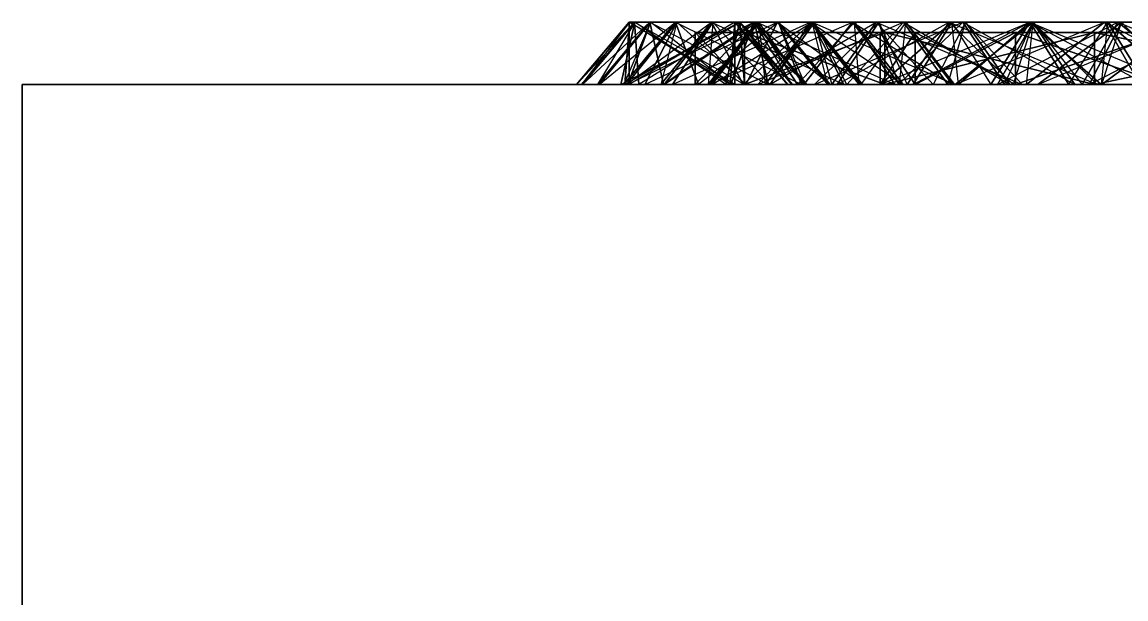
# Model space of a CAD drawing. Extents: x -14.5 to 19.3, y -2 to 15.6.
# Drawn here: x -14.478 to -13.416, y 0.005 to 0.56 of the extents above; entities that cross this region are included whole.
import ezdxf

# ---------------------------------------------------------------- set-up
doc = ezdxf.new("R2010")
doc.units = 0
doc.layers.add('UB3D', color=1, linetype='CONTINUOUS')

msp = doc.modelspace()

# ---------------------------------------------------------------- linework, layer by layer
at = {"layer": 'UB3D', "color": 2}
for points in [[(-13.893802, 0.5, 0.3556), (-13.893802, 0.56, 0.254), (-13.944602, 0.5, 0.254)], [(-13.893802, 0.56, 0.254), (-13.944602, 0.5, 0.254), (-13.893802, 0.56, -12.446)], [(-13.944602, 0.5, 0.254), (-13.893802, 0.56, -12.446), (-13.944602, 0.5, -12.446)], [(-13.893802, 0.56, -12.446), (-13.944602, 0.5, -12.446), (-13.893802, 0.5, -12.5476)], [(-13.89818, 0.5, 0.154713), (-13.9445, 0.5, 0.25843), (-13.893749, 0.56, 0.256214)], [(-13.9445, 0.5, 0.25843), (-13.893749, 0.56, 0.256214), (-13.939667, 0.5, 0.369117)], [(-13.898179, 0.5, -12.346714), (-13.893749, 0.56, -12.448215), (-13.9445, 0.5, -12.45043)], [(-13.893749, 0.56, -12.448215), (-13.9445, 0.5, -12.45043), (-13.888917, 0.56, -12.558903)], [(-13.9445, 0.5, -12.45043), (-13.888917, 0.56, -12.558903), (-13.939668, 0.5, -12.561118)], [(-13.888917, 0.56, -12.558903), (-13.939668, 0.5, -12.561118), (-13.884487, 0.5, -12.660404)], [(-13.893749, 0.56, 0.256214), (-13.939667, 0.5, 0.369117), (-13.888916, 0.56, 0.366901)], [(-13.939667, 0.5, 0.369117), (-13.888916, 0.56, 0.366901), (-13.884485, 0.5, 0.468402)], [(-13.901792, 0.5, -12.462589), (-13.888531, 0.56, -12.563318), (-13.938896, 0.5, -12.569949)], [(-13.888531, 0.56, -12.563318), (-13.938896, 0.5, -12.569949), (-13.874069, 0.56, -12.673164)], [(-13.938896, 0.5, -12.569949), (-13.874069, 0.56, -12.673164), (-13.924434, 0.5, -12.679795)], [(-13.90179, 0.5, 0.270587), (-13.938895, 0.5, 0.377946), (-13.88853, 0.56, 0.371316)], [(-13.938895, 0.5, 0.377946), (-13.88853, 0.56, 0.371316), (-13.924434, 0.5, 0.487792)], [(-13.88853, 0.56, 0.371316), (-13.924434, 0.5, 0.487792), (-13.874069, 0.56, 0.481162)], [(-13.924434, 0.5, 0.487792), (-13.874069, 0.56, 0.481162), (-13.860809, 0.5, 0.581891)], [(-13.874069, 0.56, -12.673164), (-13.924434, 0.5, -12.679795), (-13.860808, 0.5, -12.773893)], [(-13.89529, 0.5, 0.386337), (-13.922895, 0.5, 0.496522), (-13.8733, 0.56, 0.485527)], [(-13.922895, 0.5, 0.496522), (-13.8733, 0.56, 0.485527), (-13.898915, 0.5, 0.604688)], [(-13.895289, 0.5, -12.578338), (-13.8733, 0.56, -12.677528), (-13.922895, 0.5, -12.688523)], [(-13.8733, 0.56, -12.677528), (-13.922895, 0.5, -12.688523), (-13.84932, 0.56, -12.785695)], [(-13.922895, 0.5, -12.688523), (-13.84932, 0.56, -12.785695), (-13.898915, 0.5, -12.79669)], [(-13.901792, 0.5, -12.462589), (-13.801064, 0.5, -12.449329), (-13.888531, 0.56, -12.563318)], [(-13.801062, 0.5, 0.257327), (-13.90179, 0.5, 0.270587), (-13.787802, 0.56, 0.358056)], [(-13.90179, 0.5, 0.270587), (-13.787802, 0.56, 0.358056), (-13.88853, 0.56, 0.371316)], [(-13.8733, 0.56, 0.485527), (-13.898915, 0.5, 0.604688), (-13.84932, 0.56, 0.593693)], [(-13.898915, 0.5, 0.604688), (-13.84932, 0.56, 0.593693), (-13.82733, 0.5, 0.692883)], [(-13.84932, 0.56, -12.785695), (-13.898915, 0.5, -12.79669), (-13.827331, 0.5, -12.884885)], [(-13.79668, 0.5, 0.150283), (-13.89818, 0.5, 0.154713), (-13.792249, 0.56, 0.251784)], [(-13.89818, 0.5, 0.154713), (-13.792249, 0.56, 0.251784), (-13.893749, 0.56, 0.256214)], [(-13.898179, 0.5, -12.346714), (-13.796679, 0.5, -12.342284), (-13.893749, 0.56, -12.448215)], [(-13.878724, 0.5, 0.501077), (-13.896621, 0.5, 0.613249), (-13.848173, 0.56, 0.597973)], [(-13.896621, 0.5, 0.613249), (-13.848173, 0.56, 0.597973), (-13.863305, 0.5, 0.718915)], [(-13.878724, 0.5, -12.69308), (-13.848173, 0.56, -12.789976), (-13.896621, 0.5, -12.805252)], [(-13.848173, 0.56, -12.789976), (-13.896621, 0.5, -12.805252), (-13.814857, 0.56, -12.895641)], [(-13.896621, 0.5, -12.805252), (-13.814857, 0.56, -12.895641), (-13.863305, 0.5, -12.910917)], [(-13.7961, 0.5, 0.364347), (-13.89529, 0.5, 0.386337), (-13.77411, 0.56, 0.463537)], [(-13.89529, 0.5, 0.386337), (-13.77411, 0.56, 0.463537), (-13.8733, 0.56, 0.485527)], [(-13.895289, 0.5, -12.578338), (-13.796099, 0.5, -12.55635), (-13.8733, 0.56, -12.677528)], [(-13.893802, 0.5, 0.3556), (-13.792202, 0.5, 0.3556), (-13.893802, 0.56, 0.254)], [(-13.792202, 0.5, 0.3556), (-13.893802, 0.56, 0.254), (-13.792202, 0.56, 0.254)], [(-13.893802, 0.56, 0.254), (-13.792202, 0.56, 0.254), (-13.893802, 0.56, -12.446)], [(-13.792202, 0.56, 0.254), (-13.893802, 0.56, -12.446), (-13.792202, 0.56, -12.446)], [(-13.893802, 0.56, -12.446), (-13.792202, 0.56, -12.446), (-13.893802, 0.5, -12.5476)], [(-13.792202, 0.56, -12.446), (-13.893802, 0.5, -12.5476), (-13.792202, 0.5, -12.5476)], [(-13.792249, 0.56, 0.251784), (-13.893749, 0.56, 0.256214), (-13.787416, 0.56, 0.362471)], [(-13.893749, 0.56, 0.256214), (-13.787416, 0.56, 0.362471), (-13.888916, 0.56, 0.366901)], [(-13.796679, 0.5, -12.342284), (-13.893749, 0.56, -12.448215), (-13.792249, 0.56, -12.443785)], [(-13.893749, 0.56, -12.448215), (-13.792249, 0.56, -12.443785), (-13.888917, 0.56, -12.558903)], [(-13.792249, 0.56, -12.443785), (-13.888917, 0.56, -12.558903), (-13.787417, 0.56, -12.554473)], [(-13.888917, 0.56, -12.558903), (-13.787417, 0.56, -12.554473), (-13.884487, 0.5, -12.660404)], [(-13.787416, 0.56, 0.362471), (-13.888916, 0.56, 0.366901), (-13.782985, 0.5, 0.463972)], [(-13.888916, 0.56, 0.366901), (-13.782985, 0.5, 0.463972), (-13.884485, 0.5, 0.468402)], [(-13.801064, 0.5, -12.449329), (-13.888531, 0.56, -12.563318), (-13.787803, 0.56, -12.550058)], [(-13.888531, 0.56, -12.563318), (-13.787803, 0.56, -12.550058), (-13.874069, 0.56, -12.673164)], [(-13.787802, 0.56, 0.358056), (-13.88853, 0.56, 0.371316), (-13.773341, 0.56, 0.467902)], [(-13.88853, 0.56, 0.371316), (-13.773341, 0.56, 0.467902), (-13.874069, 0.56, 0.481162)], [(-13.787417, 0.56, -12.554473), (-13.884487, 0.5, -12.660404), (-13.782987, 0.5, -12.655974)], [(-13.781828, 0.5, 0.470527), (-13.878724, 0.5, 0.501077), (-13.751277, 0.56, 0.567423)], [(-13.878724, 0.5, 0.501077), (-13.751277, 0.56, 0.567423), (-13.848173, 0.56, 0.597973)], [(-13.878724, 0.5, -12.69308), (-13.781828, 0.5, -12.66253), (-13.848173, 0.56, -12.789976)], [(-13.773341, 0.56, 0.467902), (-13.874069, 0.56, 0.481162), (-13.760081, 0.5, 0.568631)], [(-13.874069, 0.56, 0.481162), (-13.760081, 0.5, 0.568631), (-13.860809, 0.5, 0.581891)], [(-13.787803, 0.56, -12.550058), (-13.874069, 0.56, -12.673164), (-13.773341, 0.56, -12.659904)], [(-13.874069, 0.56, -12.673164), (-13.773341, 0.56, -12.659904), (-13.860808, 0.5, -12.773893)], [(-13.77411, 0.56, 0.463537), (-13.8733, 0.56, 0.485527), (-13.75013, 0.56, 0.571703)], [(-13.8733, 0.56, 0.485527), (-13.75013, 0.56, 0.571703), (-13.84932, 0.56, 0.593693)], [(-13.796099, 0.5, -12.55635), (-13.8733, 0.56, -12.677528), (-13.77411, 0.56, -12.65554)], [(-13.8733, 0.56, -12.677528), (-13.77411, 0.56, -12.65554), (-13.84932, 0.56, -12.785695)], [(-13.848173, 0.56, 0.597973), (-13.863305, 0.5, 0.718915), (-13.814857, 0.56, 0.703639)], [(-13.863305, 0.5, 0.718915), (-13.814857, 0.56, 0.703639), (-13.784306, 0.5, 0.800535)], [(-13.814857, 0.56, -12.895641), (-13.863305, 0.5, -12.910917), (-13.784306, 0.5, -12.992537)], [(-13.773341, 0.56, -12.659904), (-13.860808, 0.5, -12.773893), (-13.76008, 0.5, -12.760633)], [(-13.852221, 0.5, -12.805941), (-13.813341, 0.56, -12.899806), (-13.860274, 0.5, -12.919246)], [(-13.813341, 0.56, -12.899806), (-13.860274, 0.5, -12.919246), (-13.770942, 0.56, -13.002166)], [(-13.860274, 0.5, -12.919246), (-13.770942, 0.56, -13.002166), (-13.817875, 0.5, -13.021606)], [(-13.852221, 0.5, 0.61394), (-13.860273, 0.5, 0.727244), (-13.813341, 0.56, 0.707804)], [(-13.860273, 0.5, 0.727244), (-13.813341, 0.56, 0.707804), (-13.817874, 0.5, 0.829603)], [(-13.758357, 0.5, 0.57506), (-13.852221, 0.5, 0.61394), (-13.719477, 0.56, 0.668924)], [(-13.852221, 0.5, 0.61394), (-13.719477, 0.56, 0.668924), (-13.813341, 0.56, 0.707804)], [(-13.852221, 0.5, -12.805941), (-13.758357, 0.5, -12.767061), (-13.813341, 0.56, -12.899806)], [(-13.75013, 0.56, 0.571703), (-13.84932, 0.56, 0.593693), (-13.72814, 0.5, 0.670893)], [(-13.84932, 0.56, 0.593693), (-13.72814, 0.5, 0.670893), (-13.82733, 0.5, 0.692883)], [(-13.77411, 0.56, -12.65554), (-13.84932, 0.56, -12.785695), (-13.75013, 0.56, -12.763707)], [(-13.84932, 0.56, -12.785695), (-13.75013, 0.56, -12.763707), (-13.827331, 0.5, -12.884885)], [(-13.751277, 0.56, 0.567423), (-13.848173, 0.56, 0.597973), (-13.717961, 0.56, 0.673089)], [(-13.848173, 0.56, 0.597973), (-13.717961, 0.56, 0.673089), (-13.814857, 0.56, 0.703639)], [(-13.781828, 0.5, -12.66253), (-13.848173, 0.56, -12.789976), (-13.751277, 0.56, -12.759426)], [(-13.848173, 0.56, -12.789976), (-13.751277, 0.56, -12.759426), (-13.814857, 0.56, -12.895641)], [(-13.75013, 0.56, -12.763707), (-13.827331, 0.5, -12.884885), (-13.728141, 0.5, -12.862897)], [(-13.770942, 0.56, -13.002166), (-13.817875, 0.5, -13.021606), (-13.732062, 0.5, -13.096031)], [(-13.813341, 0.56, 0.707804), (-13.817874, 0.5, 0.829603), (-13.770942, 0.56, 0.810163)], [(-13.817874, 0.5, 0.829603), (-13.770942, 0.56, 0.810163), (-13.732062, 0.5, 0.904027)], [(-13.815982, 0.5, 0.72406), (-13.814129, 0.5, 0.837636), (-13.769069, 0.56, 0.814179)], [(-13.725864, 0.5, 0.677148), (-13.815982, 0.5, 0.72406), (-13.678951, 0.56, 0.767267)], [(-13.815982, 0.5, 0.72406), (-13.678951, 0.56, 0.767267), (-13.769069, 0.56, 0.814179)], [(-13.815982, 0.5, -12.916064), (-13.769069, 0.56, -13.006182), (-13.814128, 0.5, -13.029639)], [(-13.815982, 0.5, -12.916064), (-13.725864, 0.5, -12.869152), (-13.769069, 0.56, -13.006182)], [(-13.717961, 0.56, 0.673089), (-13.814857, 0.56, 0.703639), (-13.68741, 0.5, 0.769985)], [(-13.814857, 0.56, 0.703639), (-13.68741, 0.5, 0.769985), (-13.784306, 0.5, 0.800535)], [(-13.751277, 0.56, -12.759426), (-13.814857, 0.56, -12.895641), (-13.717961, 0.56, -12.865091)], [(-13.814857, 0.56, -12.895641), (-13.717961, 0.56, -12.865091), (-13.784306, 0.5, -12.992537)], [(-13.814129, 0.5, 0.837636), (-13.769069, 0.56, 0.814179), (-13.76297, 0.5, 0.935911)], [(-13.769069, 0.56, -13.006182), (-13.814128, 0.5, -13.029639), (-13.71791, 0.56, -13.104456)], [(-13.814128, 0.5, -13.029639), (-13.71791, 0.56, -13.104456), (-13.762969, 0.5, -13.127913)], [(-13.719477, 0.56, 0.668924), (-13.813341, 0.56, 0.707804), (-13.677078, 0.56, 0.771283)], [(-13.813341, 0.56, 0.707804), (-13.677078, 0.56, 0.771283), (-13.770942, 0.56, 0.810163)], [(-13.758357, 0.5, -12.767061), (-13.813341, 0.56, -12.899806), (-13.719477, 0.56, -12.860926)], [(-13.813341, 0.56, -12.899806), (-13.719477, 0.56, -12.860926), (-13.770942, 0.56, -13.002166)], [(-13.801064, 0.5, -12.449329), (-13.737438, 0.5, -12.543427), (-13.787803, 0.56, -12.550058)], [(-13.801062, 0.5, 0.257327), (-13.787802, 0.56, 0.358056), (-13.737437, 0.5, 0.351426)], [(-13.79668, 0.5, 0.150283), (-13.792249, 0.56, 0.251784), (-13.741498, 0.5, 0.249568)], [(-13.796679, 0.5, -12.342284), (-13.741498, 0.5, -12.44157), (-13.792249, 0.56, -12.443785)], [(-13.7961, 0.5, 0.364347), (-13.77411, 0.56, 0.463537), (-13.724515, 0.5, 0.452542)], [(-13.796099, 0.5, -12.55635), (-13.724515, 0.5, -12.644545), (-13.77411, 0.56, -12.65554)], [(-13.792249, 0.56, 0.251784), (-13.741498, 0.5, 0.249568), (-13.787416, 0.56, 0.362471)], [(-13.741498, 0.5, -12.44157), (-13.792249, 0.56, -12.443785), (-13.736666, 0.5, -12.552258)], [(-13.792249, 0.56, -12.443785), (-13.736666, 0.5, -12.552258), (-13.787417, 0.56, -12.554473)], [(-13.792202, 0.5, 0.3556), (-13.741402, 0.5, 0.254), (-13.792202, 0.56, 0.254)], [(-13.741402, 0.5, 0.254), (-13.792202, 0.56, 0.254), (-13.741402, 0.5, -12.446)], [(-13.792202, 0.56, 0.254), (-13.741402, 0.5, -12.446), (-13.792202, 0.56, -12.446)], [(-13.741402, 0.5, -12.446), (-13.792202, 0.56, -12.446), (-13.792202, 0.5, -12.5476)], [(-13.737438, 0.5, -12.543427), (-13.787803, 0.56, -12.550058), (-13.722976, 0.5, -12.653273)], [(-13.787803, 0.56, -12.550058), (-13.722976, 0.5, -12.653273), (-13.773341, 0.56, -12.659904)], [(-13.787802, 0.56, 0.358056), (-13.737437, 0.5, 0.351426), (-13.773341, 0.56, 0.467902)], [(-13.736666, 0.5, -12.552258), (-13.787417, 0.56, -12.554473), (-13.782987, 0.5, -12.655974)], [(-13.741498, 0.5, 0.249568), (-13.787416, 0.56, 0.362471), (-13.736665, 0.5, 0.360255)], [(-13.787416, 0.56, 0.362471), (-13.736665, 0.5, 0.360255), (-13.782985, 0.5, 0.463972)], [(-13.717961, 0.56, -12.865091), (-13.784306, 0.5, -12.992537), (-13.68741, 0.5, -12.961987)], [(-13.781828, 0.5, 0.470527), (-13.751277, 0.56, 0.567423), (-13.702829, 0.5, 0.552147)], [(-13.781828, 0.5, -12.66253), (-13.702829, 0.5, -12.74415), (-13.751277, 0.56, -12.759426)], [(-13.77411, 0.56, 0.463537), (-13.724515, 0.5, 0.452542), (-13.75013, 0.56, 0.571703)], [(-13.724515, 0.5, -12.644545), (-13.77411, 0.56, -12.65554), (-13.700535, 0.5, -12.752712)], [(-13.77411, 0.56, -12.65554), (-13.700535, 0.5, -12.752712), (-13.75013, 0.56, -12.763707)], [(-13.737437, 0.5, 0.351426), (-13.773341, 0.56, 0.467902), (-13.722976, 0.5, 0.461272)], [(-13.773341, 0.56, 0.467902), (-13.722976, 0.5, 0.461272), (-13.760081, 0.5, 0.568631)], [(-13.722976, 0.5, -12.653273), (-13.773341, 0.56, -12.659904), (-13.76008, 0.5, -12.760633)], [(-13.677078, 0.56, 0.771283), (-13.770942, 0.56, 0.810163), (-13.638198, 0.5, 0.865147)], [(-13.770942, 0.56, 0.810163), (-13.638198, 0.5, 0.865147), (-13.732062, 0.5, 0.904027)], [(-13.719477, 0.56, -12.860926), (-13.770942, 0.56, -13.002166), (-13.677078, 0.56, -12.963286)], [(-13.770942, 0.56, -13.002166), (-13.677078, 0.56, -12.963286), (-13.732062, 0.5, -13.096031)], [(-13.770282, 0.5, 0.830605), (-13.758538, 0.5, 0.943586), (-13.715694, 0.56, 0.916292)], [(-13.684596, 0.5, 0.776017), (-13.770282, 0.5, 0.830605), (-13.630008, 0.56, 0.861704)], [(-13.770282, 0.5, 0.830605), (-13.630008, 0.56, 0.861704), (-13.715694, 0.56, 0.916292)], [(-13.770282, 0.5, -13.022607), (-13.715694, 0.56, -13.108294), (-13.758538, 0.5, -13.135588)], [(-13.770282, 0.5, -13.022607), (-13.684596, 0.5, -12.968019), (-13.715694, 0.56, -13.108294)], [(-13.769069, 0.56, 0.814179), (-13.76297, 0.5, 0.935911), (-13.71791, 0.56, 0.912454)], [(-13.678951, 0.56, 0.767267), (-13.769069, 0.56, 0.814179), (-13.627792, 0.56, 0.865542)], [(-13.769069, 0.56, 0.814179), (-13.627792, 0.56, 0.865542), (-13.71791, 0.56, 0.912454)], [(-13.725864, 0.5, -12.869152), (-13.769069, 0.56, -13.006182), (-13.678951, 0.56, -12.95927)], [(-13.769069, 0.56, -13.006182), (-13.678951, 0.56, -12.95927), (-13.71791, 0.56, -13.104456)], [(-13.76297, 0.5, 0.935911), (-13.71791, 0.56, 0.912454), (-13.670997, 0.5, 1.002573)], [(-13.71791, 0.56, -13.104456), (-13.762969, 0.5, -13.127913), (-13.670997, 0.5, -13.194574)], [(-13.758538, 0.5, 0.943586), (-13.715694, 0.56, 0.916292), (-13.699009, 0.5, 1.037028)], [(-13.715694, 0.56, -13.108294), (-13.758538, 0.5, -13.135588), (-13.656165, 0.56, -13.201736)], [(-13.758538, 0.5, -13.135588), (-13.656165, 0.56, -13.201736), (-13.699009, 0.5, -13.22903)], [(-13.758357, 0.5, 0.57506), (-13.719477, 0.56, 0.668924), (-13.672545, 0.5, 0.649484)], [(-13.758357, 0.5, -12.767061), (-13.672544, 0.5, -12.841486), (-13.719477, 0.56, -12.860926)], [(-13.751277, 0.56, 0.567423), (-13.702829, 0.5, 0.552147), (-13.717961, 0.56, 0.673089)], [(-13.702829, 0.5, -12.74415), (-13.751277, 0.56, -12.759426), (-13.669513, 0.5, -12.849815)], [(-13.751277, 0.56, -12.759426), (-13.669513, 0.5, -12.849815), (-13.717961, 0.56, -12.865091)], [(-13.724515, 0.5, 0.452542), (-13.75013, 0.56, 0.571703), (-13.700535, 0.5, 0.560708)], [(-13.75013, 0.56, 0.571703), (-13.700535, 0.5, 0.560708), (-13.72814, 0.5, 0.670893)], [(-13.700535, 0.5, -12.752712), (-13.75013, 0.56, -12.763707), (-13.728141, 0.5, -12.862897)], [(-13.677078, 0.56, -12.963286), (-13.732062, 0.5, -13.096031), (-13.638198, 0.5, -13.057151)], [(-13.725864, 0.5, 0.677148), (-13.678951, 0.56, 0.767267), (-13.633891, 0.5, 0.74381)], [(-13.725864, 0.5, -12.869152), (-13.633892, 0.5, -12.935813), (-13.678951, 0.56, -12.95927)], [(-13.719477, 0.56, 0.668924), (-13.672545, 0.5, 0.649484), (-13.677078, 0.56, 0.771283)], [(-13.672544, 0.5, -12.841486), (-13.719477, 0.56, -12.860926), (-13.630145, 0.5, -12.943846)], [(-13.719477, 0.56, -12.860926), (-13.630145, 0.5, -12.943846), (-13.677078, 0.56, -12.963286)], [(-13.702829, 0.5, 0.552147), (-13.717961, 0.56, 0.673089), (-13.669513, 0.5, 0.657813)], [(-13.717961, 0.56, 0.673089), (-13.669513, 0.5, 0.657813), (-13.68741, 0.5, 0.769985)], [(-13.669513, 0.5, -12.849815), (-13.717961, 0.56, -12.865091), (-13.68741, 0.5, -12.961987)], [(-13.627792, 0.56, 0.865542), (-13.71791, 0.56, 0.912454), (-13.580879, 0.5, 0.955661)], [(-13.71791, 0.56, 0.912454), (-13.580879, 0.5, 0.955661), (-13.670997, 0.5, 1.002573)], [(-13.678951, 0.56, -12.95927), (-13.71791, 0.56, -13.104456), (-13.627792, 0.56, -13.057544)], [(-13.71791, 0.56, -13.104456), (-13.627792, 0.56, -13.057544), (-13.670997, 0.5, -13.194574)], [(-13.715694, 0.56, 0.916292), (-13.699009, 0.5, 1.037028), (-13.656165, 0.56, 1.009734)], [(-13.630008, 0.56, 0.861704), (-13.715694, 0.56, 0.916292), (-13.570479, 0.56, 0.955146)], [(-13.715694, 0.56, 0.916292), (-13.570479, 0.56, 0.955146), (-13.656165, 0.56, 1.009734)], [(-13.684596, 0.5, -12.968019), (-13.715694, 0.56, -13.108294), (-13.630008, 0.56, -13.053706)], [(-13.715694, 0.56, -13.108294), (-13.630008, 0.56, -13.053706), (-13.656165, 0.56, -13.201736)], [(-13.715472, 0.5, 0.932761), (-13.693925, 0.5, 1.044289), (-13.653623, 0.56, 1.013364)], [(-13.63487, 0.5, 0.870913), (-13.715472, 0.5, 0.932761), (-13.573021, 0.56, 0.951516)], [(-13.715472, 0.5, 0.932761), (-13.573021, 0.56, 0.951516), (-13.653623, 0.56, 1.013364)], [(-13.715471, 0.5, -13.124763), (-13.653623, 0.56, -13.205366), (-13.693925, 0.5, -13.23629)], [(-13.715471, 0.5, -13.124763), (-13.634869, 0.5, -13.062915), (-13.653623, 0.56, -13.205366)], [(-13.699009, 0.5, 1.037028), (-13.656165, 0.56, 1.009734), (-13.601577, 0.5, 1.095421)], [(-13.656165, 0.56, -13.201736), (-13.699009, 0.5, -13.22903), (-13.601577, 0.5, -13.287423)], [(-13.693925, 0.5, 1.044289), (-13.653623, 0.56, 1.013364), (-13.626479, 0.5, 1.132187)], [(-13.653623, 0.56, -13.205366), (-13.693925, 0.5, -13.23629), (-13.586176, 0.56, -13.293265)], [(-13.693925, 0.5, -13.23629), (-13.586176, 0.56, -13.293265), (-13.626478, 0.5, -13.324189)], [(-13.684596, 0.5, 0.776017), (-13.630008, 0.56, 0.861704), (-13.587164, 0.5, 0.83441)], [(-13.684596, 0.5, -12.968019), (-13.587164, 0.5, -13.026412), (-13.630008, 0.56, -13.053706)], [(-13.678951, 0.56, 0.767267), (-13.633891, 0.5, 0.74381), (-13.627792, 0.56, 0.865542)], [(-13.633892, 0.5, -12.935813), (-13.678951, 0.56, -12.95927), (-13.582733, 0.5, -13.034087)], [(-13.678951, 0.56, -12.95927), (-13.582733, 0.5, -13.034087), (-13.627792, 0.56, -13.057544)], [(-13.672545, 0.5, 0.649484), (-13.677078, 0.56, 0.771283), (-13.630146, 0.5, 0.751843)], [(-13.677078, 0.56, 0.771283), (-13.630146, 0.5, 0.751843), (-13.638198, 0.5, 0.865147)], [(-13.630145, 0.5, -12.943846), (-13.677078, 0.56, -12.963286), (-13.638198, 0.5, -13.057151)], [(-13.627792, 0.56, -13.057544), (-13.670997, 0.5, -13.194574), (-13.580879, 0.5, -13.147662)], [(-13.570479, 0.56, 0.955146), (-13.656165, 0.56, 1.009734), (-13.515891, 0.5, 1.040833)], [(-13.656165, 0.56, 1.009734), (-13.515891, 0.5, 1.040833), (-13.601577, 0.5, 1.095421)], [(-13.630008, 0.56, -13.053706), (-13.656165, 0.56, -13.201736), (-13.570479, 0.56, -13.147148)], [(-13.656165, 0.56, -13.201736), (-13.570479, 0.56, -13.147148), (-13.601577, 0.5, -13.287423)], [(-13.653623, 0.56, 1.013364), (-13.626479, 0.5, 1.132187), (-13.586177, 0.56, 1.101262)], [(-13.573021, 0.56, 0.951516), (-13.653623, 0.56, 1.013364), (-13.505575, 0.56, 1.039414)], [(-13.653623, 0.56, 1.013364), (-13.505575, 0.56, 1.039414), (-13.586177, 0.56, 1.101262)], [(-13.634869, 0.5, -13.062915), (-13.653623, 0.56, -13.205366), (-13.573021, 0.56, -13.143518)], [(-13.653623, 0.56, -13.205366), (-13.573021, 0.56, -13.143518), (-13.586176, 0.56, -13.293265)], [(-13.651968, 0.5, 1.029751), (-13.620782, 0.5, 1.138977), (-13.583329, 0.56, 1.104657)], [(-13.577062, 0.5, 0.961113), (-13.651968, 0.5, 1.029751), (-13.508423, 0.56, 1.036019)], [(-13.651968, 0.5, 1.029751), (-13.508423, 0.56, 1.036019), (-13.583329, 0.56, 1.104657)], [(-13.651966, 0.5, -13.221755), (-13.583327, 0.56, -13.29666), (-13.62078, 0.5, -13.33098)], [(-13.651966, 0.5, -13.221755), (-13.577062, 0.5, -13.153117), (-13.583327, 0.56, -13.29666)], [(-13.63487, 0.5, 0.870913), (-13.573021, 0.56, 0.951516), (-13.532719, 0.5, 0.920591)], [(-13.634869, 0.5, -13.062915), (-13.532719, 0.5, -13.112594), (-13.573021, 0.56, -13.143518)], [(-13.633891, 0.5, 0.74381), (-13.627792, 0.56, 0.865542), (-13.582732, 0.5, 0.842085)], [(-13.630008, 0.56, 0.861704), (-13.587164, 0.5, 0.83441), (-13.570479, 0.56, 0.955146)], [(-13.587164, 0.5, -13.026412), (-13.630008, 0.56, -13.053706), (-13.527635, 0.5, -13.119854)], [(-13.630008, 0.56, -13.053706), (-13.527635, 0.5, -13.119854), (-13.570479, 0.56, -13.147148)], [(-13.627792, 0.56, 0.865542), (-13.582732, 0.5, 0.842085), (-13.580879, 0.5, 0.955661)], [(-13.582733, 0.5, -13.034087), (-13.627792, 0.56, -13.057544), (-13.580879, 0.5, -13.147662)], [(-13.626479, 0.5, 1.132187), (-13.586177, 0.56, 1.101262), (-13.524328, 0.5, 1.181865)], [(-13.586176, 0.56, -13.293265), (-13.626478, 0.5, -13.324189), (-13.524328, 0.5, -13.373868)], [(-13.620782, 0.5, 1.138977), (-13.583329, 0.56, 1.104657), (-13.545931, 0.5, 1.220663)], [(-13.583327, 0.56, -13.29666), (-13.62078, 0.5, -13.33098), (-13.508476, 0.56, -13.378345)], [(-13.62078, 0.5, -13.33098), (-13.508476, 0.56, -13.378345), (-13.545929, 0.5, -13.412665)], [(-13.570479, 0.56, -13.147148), (-13.601577, 0.5, -13.287423), (-13.515891, 0.5, -13.232835)], [(-13.587164, 0.5, 0.83441), (-13.570479, 0.56, 0.955146), (-13.527635, 0.5, 0.927852)], [(-13.505575, 0.56, 1.039414), (-13.586177, 0.56, 1.101262), (-13.443726, 0.5, 1.120017)], [(-13.586177, 0.56, 1.101262), (-13.443726, 0.5, 1.120017), (-13.524328, 0.5, 1.181865)], [(-13.573021, 0.56, -13.143518), (-13.586176, 0.56, -13.293265), (-13.505574, 0.56, -13.231417)], [(-13.586176, 0.56, -13.293265), (-13.505574, 0.56, -13.231417), (-13.524328, 0.5, -13.373868)], [(-13.583329, 0.56, 1.104657), (-13.545931, 0.5, 1.220663), (-13.508478, 0.56, 1.186343)], [(-13.508423, 0.56, 1.036019), (-13.583329, 0.56, 1.104657), (-13.433572, 0.56, 1.117705)], [(-13.583329, 0.56, 1.104657), (-13.433572, 0.56, 1.117705), (-13.508478, 0.56, 1.186343)], [(-13.577062, 0.5, -13.153117), (-13.583327, 0.56, -13.29666), (-13.508423, 0.56, -13.228022)], [(-13.583327, 0.56, -13.29666), (-13.508423, 0.56, -13.228022), (-13.508476, 0.56, -13.378345)], [(-13.580249, 0.5, 1.120837), (-13.539664, 0.5, 1.226929), (-13.505344, 0.56, 1.189476)], [(-13.511611, 0.5, 1.045933), (-13.580249, 0.5, 1.120837), (-13.436706, 0.56, 1.114572)], [(-13.580249, 0.5, 1.120837), (-13.436706, 0.56, 1.114572), (-13.505344, 0.56, 1.189476)], [(-13.580248, 0.5, -13.312839), (-13.505343, 0.56, -13.381478), (-13.539663, 0.5, -13.418931)], [(-13.580248, 0.5, -13.312839), (-13.51161, 0.5, -13.237935), (-13.505343, 0.56, -13.381478)], [(-13.577062, 0.5, 0.961113), (-13.508423, 0.56, 1.036019), (-13.47097, 0.5, 1.001699)], [(-13.577062, 0.5, -13.153117), (-13.47097, 0.5, -13.193702), (-13.508423, 0.56, -13.228022)], [(-13.573021, 0.56, 0.951516), (-13.532719, 0.5, 0.920591), (-13.505575, 0.56, 1.039414)], [(-13.532719, 0.5, -13.112594), (-13.573021, 0.56, -13.143518), (-13.465272, 0.5, -13.200493)], [(-13.573021, 0.56, -13.143518), (-13.465272, 0.5, -13.200493), (-13.505574, 0.56, -13.231417)], [(-13.570479, 0.56, 0.955146), (-13.527635, 0.5, 0.927852), (-13.515891, 0.5, 1.040833)], [(-13.527635, 0.5, -13.119854), (-13.570479, 0.56, -13.147148), (-13.515891, 0.5, -13.232835)], [(-13.545931, 0.5, 1.220663), (-13.508478, 0.56, 1.186343), (-13.439839, 0.5, 1.261249)], [(-13.508476, 0.56, -13.378345), (-13.545929, 0.5, -13.412665), (-13.439837, 0.5, -13.45325)], [(-13.539664, 0.5, 1.226929), (-13.505344, 0.56, 1.189476), (-13.457979, 0.5, 1.30178)], [(-13.505343, 0.56, -13.381478), (-13.539663, 0.5, -13.418931), (-13.423658, 0.56, -13.456329)], [(-13.539663, 0.5, -13.418931), (-13.423658, 0.56, -13.456329), (-13.457978, 0.5, -13.493782)], [(-13.532719, 0.5, 0.920591), (-13.505575, 0.56, 1.039414), (-13.465273, 0.5, 1.008489)], [(-13.505574, 0.56, -13.231417), (-13.524328, 0.5, -13.373868), (-13.443726, 0.5, -13.31202)], [(-13.511611, 0.5, 1.045933), (-13.436706, 0.56, 1.114572), (-13.402386, 0.5, 1.077119)], [(-13.51161, 0.5, -13.237935), (-13.402385, 0.5, -13.269121), (-13.436705, 0.56, -13.306574)], [(-13.51161, 0.5, -13.237935), (-13.505343, 0.56, -13.381478), (-13.436705, 0.56, -13.306574)], [(-13.433572, 0.56, 1.117705), (-13.508478, 0.56, 1.186343), (-13.364933, 0.5, 1.192611)], [(-13.508478, 0.56, 1.186343), (-13.364933, 0.5, 1.192611), (-13.439839, 0.5, 1.261249)], [(-13.508423, 0.56, -13.228022), (-13.508476, 0.56, -13.378345), (-13.433572, 0.56, -13.309707)], [(-13.508476, 0.56, -13.378345), (-13.433572, 0.56, -13.309707), (-13.439837, 0.5, -13.45325)], [(-13.508423, 0.56, 1.036019), (-13.47097, 0.5, 1.001699), (-13.433572, 0.56, 1.117705)], [(-13.47097, 0.5, -13.193702), (-13.508423, 0.56, -13.228022), (-13.396119, 0.5, -13.275387)], [(-13.508423, 0.56, -13.228022), (-13.396119, 0.5, -13.275387), (-13.433572, 0.56, -13.309707)], [(-13.505575, 0.56, 1.039414), (-13.465273, 0.5, 1.008489), (-13.443726, 0.5, 1.120017)], [(-13.465272, 0.5, -13.200493), (-13.505574, 0.56, -13.231417), (-13.443726, 0.5, -13.31202)], [(-13.505344, 0.56, 1.189476), (-13.457979, 0.5, 1.30178), (-13.423659, 0.56, 1.264327)], [(-13.436706, 0.56, 1.114572), (-13.505344, 0.56, 1.189476), (-13.355021, 0.56, 1.189423)], [(-13.505344, 0.56, 1.189476), (-13.355021, 0.56, 1.189423), (-13.423659, 0.56, 1.264327)], [(-13.505343, 0.56, -13.381478), (-13.436705, 0.56, -13.306574), (-13.423658, 0.56, -13.456329)], [(-13.500867, 0.5, 1.205327), (-13.451189, 0.5, 1.307478), (-13.420264, 0.56, 1.267176)], [(-13.439019, 0.5, 1.124725), (-13.500867, 0.5, 1.205327), (-13.358416, 0.56, 1.186574)], [(-13.500867, 0.5, 1.205327), (-13.358416, 0.56, 1.186574), (-13.420264, 0.56, 1.267176)], [(-13.500866, 0.5, -13.397329), (-13.420263, 0.56, -13.459178), (-13.451188, 0.5, -13.49948)], [(-13.500866, 0.5, -13.397329), (-13.439018, 0.5, -13.316727), (-13.420263, 0.56, -13.459178)], [(-13.47097, 0.5, 1.001699), (-13.433572, 0.56, 1.117705), (-13.396119, 0.5, 1.083385)], [(-13.457979, 0.5, 1.30178), (-13.423659, 0.56, 1.264327), (-13.348754, 0.5, 1.332966)], [(-13.423658, 0.56, -13.456329), (-13.457978, 0.5, -13.493782), (-13.348753, 0.5, -13.524968)], [(-13.451189, 0.5, 1.307478), (-13.420264, 0.56, 1.267176), (-13.363291, 0.5, 1.374924)], [(-13.420263, 0.56, -13.459178), (-13.451188, 0.5, -13.49948), (-13.332365, 0.56, -13.526624)], [(-13.451188, 0.5, -13.49948), (-13.332365, 0.56, -13.526624), (-13.36329, 0.5, -13.566926)], [(-13.433572, 0.56, -13.309707), (-13.439837, 0.5, -13.45325), (-13.364933, 0.5, -13.384612)], [(-13.439019, 0.5, 1.124725), (-13.358416, 0.56, 1.186574), (-13.327491, 0.5, 1.146272)], [(-13.439018, 0.5, -13.316727), (-13.32749, 0.5, -13.338274), (-13.358415, 0.56, -13.378576)], [(-13.439018, 0.5, -13.316727), (-13.420263, 0.56, -13.459178), (-13.358415, 0.56, -13.378576)], [(-13.436706, 0.56, 1.114572), (-13.402386, 0.5, 1.077119), (-13.355021, 0.56, 1.189423)], [(-13.402385, 0.5, -13.269121), (-13.436705, 0.56, -13.306574), (-13.3207, 0.5, -13.343972)], [(-13.436705, 0.56, -13.306574), (-13.3207, 0.5, -13.343972), (-13.35502, 0.56, -13.381425)], [(-13.436705, 0.56, -13.306574), (-13.423658, 0.56, -13.456329), (-13.35502, 0.56, -13.381425)], [(-13.433572, 0.56, 1.117705), (-13.396119, 0.5, 1.083385), (-13.364933, 0.5, 1.192611)], [(-13.396119, 0.5, -13.275387), (-13.433572, 0.56, -13.309707), (-13.364933, 0.5, -13.384612)], [(-13.355021, 0.56, 1.189423), (-13.423659, 0.56, 1.264327), (-13.280116, 0.5, 1.258062)], [(-13.423659, 0.56, 1.264327), (-13.280116, 0.5, 1.258062), (-13.348754, 0.5, 1.332966)], [(-13.423658, 0.56, -13.456329), (-13.35502, 0.56, -13.381425), (-13.348753, 0.5, -13.524968)], [(-13.420264, 0.56, 1.267176), (-13.363291, 0.5, 1.374924), (-13.332366, 0.56, 1.334622)], [(-13.358416, 0.56, 1.186574), (-13.420264, 0.56, 1.267176), (-13.270518, 0.56, 1.25402)], [(-13.420264, 0.56, 1.267176), (-13.270518, 0.56, 1.25402), (-13.332366, 0.56, 1.334622)], [(-13.420263, 0.56, -13.459178), (-13.358415, 0.56, -13.378576), (-13.332365, 0.56, -13.526624)]]:
    msp.add_3dface(points, dxfattribs=at)
at = {"layer": 'UB3D', "color": 253}
for points in [[(-13.782931, 0.5, 6.334143), (-13.830301, 0.5, 6.096), (-13.782931, 0.55, 6.334143)], [(-13.830301, 0.5, 6.096), (-13.782931, 0.55, 6.334143), (-13.830301, 0.55, 6.096)], [(-13.782931, 0.55, 6.334143), (-13.830301, 0.55, 6.096), (-13.782931, 0.5, 6.334143)], [(-13.830301, 0.55, 6.096), (-13.782931, 0.5, 6.334143), (-13.830301, 0.5, 6.096)], [(-13.830301, 0.5, 6.096), (-13.782931, 0.5, 5.857856), (-13.830301, 0.55, 6.096)], [(-13.782931, 0.5, 5.857856), (-13.830301, 0.55, 6.096), (-13.782931, 0.55, 5.857856)], [(-13.830301, 0.55, 6.096), (-13.782931, 0.55, 5.857856), (-13.830301, 0.5, 6.096)], [(-13.782931, 0.55, 5.857856), (-13.830301, 0.5, 6.096), (-13.782931, 0.5, 5.857856)], [(-13.650361, 0.55, 6.052431), (-13.652501, 0.55, 6.096), (-13.830301, 0.55, 6.096)], [(-13.652501, 0.55, 6.096), (-13.830301, 0.55, 6.096), (-13.650361, 0.55, 6.139569)], [(-13.830301, 0.55, 6.096), (-13.650361, 0.55, 6.139569), (-13.827304, 0.55, 6.156996)], [(-13.827304, 0.55, 6.035004), (-13.650361, 0.55, 6.052431), (-13.830301, 0.55, 6.096)], [(-13.650361, 0.55, 6.139569), (-13.827304, 0.55, 6.156996), (-13.64396, 0.55, 6.182718)], [(-13.827304, 0.55, 6.156996), (-13.64396, 0.55, 6.182718), (-13.818344, 0.55, 6.217405)], [(-13.818344, 0.55, 5.974595), (-13.64396, 0.55, 6.009282), (-13.827304, 0.55, 6.035004)], [(-13.64396, 0.55, 6.009282), (-13.827304, 0.55, 6.035004), (-13.650361, 0.55, 6.052431)], [(-13.64396, 0.55, 6.182718), (-13.818344, 0.55, 6.217405), (-13.633361, 0.55, 6.225032)], [(-13.818344, 0.55, 6.217405), (-13.633361, 0.55, 6.225032), (-13.803505, 0.55, 6.276644)], [(-13.618665, 0.55, 5.925897), (-13.633361, 0.55, 5.966968), (-13.818344, 0.55, 5.974595)], [(-13.633361, 0.55, 5.966968), (-13.818344, 0.55, 5.974595), (-13.64396, 0.55, 6.009282)], [(-13.803505, 0.55, 5.915356), (-13.618665, 0.55, 5.925897), (-13.818344, 0.55, 5.974595)], [(-13.633361, 0.55, 6.225032), (-13.618665, 0.55, 6.266103), (-13.803505, 0.55, 6.276644)], [(-13.618665, 0.55, 6.266103), (-13.803505, 0.55, 6.276644), (-13.600015, 0.55, 6.305536)], [(-13.803505, 0.55, 6.276644), (-13.600015, 0.55, 6.305536), (-13.782931, 0.55, 6.334144)], [(-13.782931, 0.55, 5.857856), (-13.600015, 0.55, 5.886464), (-13.803505, 0.55, 5.915356)], [(-13.600015, 0.55, 5.886464), (-13.803505, 0.55, 5.915356), (-13.618665, 0.55, 5.925897)], [(-13.648033, 0.5, 6.536032), (-13.782931, 0.5, 6.334143), (-13.648033, 0.55, 6.536032)], [(-13.782931, 0.5, 6.334143), (-13.648033, 0.55, 6.536032), (-13.782931, 0.55, 6.334143)], [(-13.648033, 0.55, 6.536032), (-13.782931, 0.55, 6.334143), (-13.648033, 0.5, 6.536032)], [(-13.782931, 0.55, 6.334143), (-13.648033, 0.5, 6.536032), (-13.782931, 0.5, 6.334143)], [(-13.782931, 0.5, 5.857856), (-13.648033, 0.5, 5.655967), (-13.782931, 0.55, 5.857856)], [(-13.648033, 0.5, 5.655967), (-13.782931, 0.55, 5.857856), (-13.648033, 0.55, 5.655967)], [(-13.782931, 0.55, 5.857856), (-13.648033, 0.55, 5.655967), (-13.782931, 0.5, 5.857856)], [(-13.648033, 0.55, 5.655967), (-13.782931, 0.5, 5.857856), (-13.648033, 0.5, 5.655967)], [(-13.600015, 0.55, 6.305536), (-13.782931, 0.55, 6.334144), (-13.577589, 0.55, 6.342951)], [(-13.782931, 0.55, 6.334144), (-13.577589, 0.55, 6.342951), (-13.756821, 0.55, 6.38935)], [(-13.551604, 0.55, 5.814012), (-13.577589, 0.55, 5.849049), (-13.782931, 0.55, 5.857856)], [(-13.577589, 0.55, 5.849049), (-13.782931, 0.55, 5.857856), (-13.600015, 0.55, 5.886464)], [(-13.756821, 0.55, 5.80265), (-13.551604, 0.55, 5.814012), (-13.782931, 0.55, 5.857856)], [(-13.725425, 0.55, 6.441731), (-13.756821, 0.55, 6.38935), (-13.52231, 0.55, 6.410309)], [(-13.577589, 0.55, 6.342951), (-13.756821, 0.55, 6.38935), (-13.551604, 0.55, 6.377988)], [(-13.756821, 0.55, 6.38935), (-13.551604, 0.55, 6.377988), (-13.52231, 0.55, 6.410309)], [(-13.756821, 0.55, 5.80265), (-13.725425, 0.55, 5.750269), (-13.489989, 0.55, 5.752397)], [(-13.756821, 0.55, 5.80265), (-13.489989, 0.55, 5.752397), (-13.52231, 0.55, 5.781691)], [(-13.756821, 0.55, 5.80265), (-13.52231, 0.55, 5.781691), (-13.551604, 0.55, 5.814012)], [(-13.725425, 0.55, 6.441731), (-13.52231, 0.55, 6.410309), (-13.489989, 0.55, 6.439603)], [(-13.725425, 0.55, 6.441731), (-13.489989, 0.55, 6.439603), (-13.454952, 0.55, 6.465588)], [(-13.725425, 0.55, 6.441731), (-13.454952, 0.55, 6.465588), (-13.689045, 0.55, 6.490783)], [(-13.689045, 0.55, 5.701217), (-13.417537, 0.55, 5.703986), (-13.725425, 0.55, 5.750269)], [(-13.417537, 0.55, 5.703986), (-13.725425, 0.55, 5.750269), (-13.454952, 0.55, 5.726412)], [(-13.725425, 0.55, 5.750269), (-13.454952, 0.55, 5.726412), (-13.489989, 0.55, 5.752397)], [(-13.454952, 0.55, 6.465588), (-13.417537, 0.55, 6.488014), (-13.689045, 0.55, 6.490783)], [(-13.417537, 0.55, 6.488014), (-13.689045, 0.55, 6.490783), (-13.378104, 0.55, 6.506664)], [(-13.689045, 0.55, 6.490783), (-13.378104, 0.55, 6.506664), (-13.648034, 0.55, 6.536033)], [(-13.337033, 0.55, 5.67064), (-13.378104, 0.55, 5.685336), (-13.689045, 0.55, 5.701217)], [(-13.378104, 0.55, 5.685336), (-13.689045, 0.55, 5.701217), (-13.417537, 0.55, 5.703986)], [(-13.648034, 0.55, 5.655967), (-13.294719, 0.55, 5.660041), (-13.689045, 0.55, 5.701217)], [(-13.294719, 0.55, 5.660041), (-13.689045, 0.55, 5.701217), (-13.337033, 0.55, 5.67064)], [(-13.618665, 0.5, 6.266102), (-13.652501, 0.5, 6.096), (-13.618665, 0.55, 6.266102)], [(-13.652501, 0.5, 6.096), (-13.618665, 0.55, 6.266102), (-13.652501, 0.55, 6.096)], [(-13.618665, 0.55, 6.266102), (-13.652501, 0.55, 6.096), (-13.618665, 0.5, 6.266102)], [(-13.652501, 0.55, 6.096), (-13.618665, 0.5, 6.266102), (-13.652501, 0.5, 6.096)], [(-13.652501, 0.5, 6.096), (-13.618665, 0.5, 5.925897), (-13.652501, 0.55, 6.096)], [(-13.618665, 0.5, 5.925897), (-13.652501, 0.55, 6.096), (-13.618665, 0.55, 5.925897)], [(-13.652501, 0.55, 6.096), (-13.618665, 0.55, 5.925897), (-13.652501, 0.5, 6.096)], [(-13.618665, 0.55, 5.925897), (-13.652501, 0.5, 6.096), (-13.618665, 0.5, 5.925897)], [(-13.337033, 0.55, 6.52136), (-13.294719, 0.55, 6.531959), (-13.648034, 0.55, 6.536033)], [(-13.294719, 0.55, 6.531959), (-13.648034, 0.55, 6.536033), (-13.25157, 0.55, 6.53836)], [(-13.648034, 0.55, 6.536033), (-13.25157, 0.55, 6.53836), (-13.602784, 0.55, 6.577044)], [(-13.378104, 0.55, 6.506664), (-13.648034, 0.55, 6.536033), (-13.337033, 0.55, 6.52136)], [(-13.208001, 0.55, 5.6515), (-13.25157, 0.55, 5.65364), (-13.648034, 0.55, 5.655967)], [(-13.25157, 0.55, 5.65364), (-13.648034, 0.55, 5.655967), (-13.294719, 0.55, 5.660041)], [(-13.602784, 0.55, 5.614956), (-13.208001, 0.55, 5.6515), (-13.648034, 0.55, 5.655967)], [(-13.446144, 0.5, 6.67093), (-13.648033, 0.5, 6.536032), (-13.446144, 0.55, 6.67093)], [(-13.648033, 0.5, 6.536032), (-13.446144, 0.55, 6.67093), (-13.648033, 0.55, 6.536032)], [(-13.446144, 0.55, 6.67093), (-13.648033, 0.55, 6.536032), (-13.446144, 0.5, 6.67093)], [(-13.648033, 0.55, 6.536032), (-13.446144, 0.5, 6.67093), (-13.648033, 0.5, 6.536032)], [(-13.648033, 0.5, 5.655967), (-13.446144, 0.5, 5.521069), (-13.648033, 0.55, 5.655967)], [(-13.446144, 0.5, 5.521069), (-13.648033, 0.55, 5.655967), (-13.446144, 0.55, 5.521069)], [(-13.648033, 0.55, 5.655967), (-13.446144, 0.55, 5.521069), (-13.648033, 0.5, 5.655967)], [(-13.446144, 0.55, 5.521069), (-13.648033, 0.5, 5.655967), (-13.446144, 0.5, 5.521069)], [(-13.522309, 0.5, 6.410308), (-13.618665, 0.5, 6.266102), (-13.522309, 0.55, 6.410308)], [(-13.618665, 0.5, 6.266102), (-13.522309, 0.55, 6.410308), (-13.618665, 0.55, 6.266102)], [(-13.522309, 0.55, 6.410308), (-13.618665, 0.55, 6.266102), (-13.522309, 0.5, 6.410308)], [(-13.618665, 0.55, 6.266102), (-13.522309, 0.5, 6.410308), (-13.618665, 0.5, 6.266102)], [(-13.618665, 0.5, 5.925897), (-13.522309, 0.5, 5.781691), (-13.618665, 0.55, 5.925897)], [(-13.522309, 0.5, 5.781691), (-13.618665, 0.55, 5.925897), (-13.522309, 0.55, 5.781691)], [(-13.618665, 0.55, 5.925897), (-13.522309, 0.55, 5.781691), (-13.618665, 0.5, 5.925897)], [(-13.522309, 0.55, 5.781691), (-13.618665, 0.5, 5.925897), (-13.522309, 0.5, 5.781691)], [(-13.553732, 0.55, 6.613424), (-12.86227, 0.55, 6.613424), (-13.602784, 0.55, 6.577044)], [(-12.86227, 0.55, 6.613424), (-13.602784, 0.55, 6.577044), (-12.813218, 0.55, 6.577044)], [(-13.602784, 0.55, 6.577044), (-12.813218, 0.55, 6.577044), (-13.208001, 0.55, 6.5405)], [(-13.25157, 0.55, 6.53836), (-13.602784, 0.55, 6.577044), (-13.208001, 0.55, 6.5405)], [(-13.602784, 0.55, 5.614956), (-13.553732, 0.55, 5.578576), (-12.813218, 0.55, 5.614956)], [(-13.602784, 0.55, 5.614956), (-12.813218, 0.55, 5.614956), (-12.767968, 0.55, 5.655967)], [(-13.602784, 0.55, 5.614956), (-12.767968, 0.55, 5.655967), (-13.208001, 0.55, 5.6515)], [(-13.501351, 0.55, 6.64482), (-12.914651, 0.55, 6.64482), (-13.553732, 0.55, 6.613424)], [(-12.914651, 0.55, 6.64482), (-13.553732, 0.55, 6.613424), (-12.86227, 0.55, 6.613424)], [(-13.501351, 0.55, 5.54718), (-12.86227, 0.55, 5.578576), (-13.553732, 0.55, 5.578576)], [(-12.86227, 0.55, 5.578576), (-13.553732, 0.55, 5.578576), (-12.813218, 0.55, 5.614956)], [(-13.378103, 0.5, 6.506664), (-13.522309, 0.5, 6.410308), (-13.378103, 0.55, 6.506664)], [(-13.522309, 0.5, 6.410308), (-13.378103, 0.55, 6.506664), (-13.522309, 0.55, 6.410308)], [(-13.378103, 0.55, 6.506664), (-13.522309, 0.55, 6.410308), (-13.378103, 0.5, 6.506664)], [(-13.522309, 0.55, 6.410308), (-13.378103, 0.5, 6.506664), (-13.522309, 0.5, 6.410308)], [(-13.522309, 0.5, 5.781691), (-13.378103, 0.5, 5.685335), (-13.522309, 0.55, 5.781691)], [(-13.378103, 0.5, 5.685335), (-13.522309, 0.55, 5.781691), (-13.378103, 0.55, 5.685335)], [(-13.522309, 0.55, 5.781691), (-13.378103, 0.55, 5.685335), (-13.522309, 0.5, 5.781691)], [(-13.378103, 0.55, 5.685335), (-13.522309, 0.5, 5.781691), (-13.378103, 0.5, 5.685335)], [(-13.446145, 0.55, 6.67093), (-12.969857, 0.55, 6.67093), (-13.501351, 0.55, 6.64482)], [(-12.969857, 0.55, 6.67093), (-13.501351, 0.55, 6.64482), (-12.914651, 0.55, 6.64482)], [(-13.446145, 0.55, 5.52107), (-12.914651, 0.55, 5.54718), (-13.501351, 0.55, 5.54718)], [(-12.914651, 0.55, 5.54718), (-13.501351, 0.55, 5.54718), (-12.86227, 0.55, 5.578576)], [(-13.388645, 0.55, 6.691504), (-13.027357, 0.55, 6.691504), (-13.446145, 0.55, 6.67093)], [(-13.027357, 0.55, 6.691504), (-13.446145, 0.55, 6.67093), (-12.969857, 0.55, 6.67093)], [(-13.388645, 0.55, 5.500496), (-12.969857, 0.55, 5.52107), (-13.446145, 0.55, 5.52107)], [(-12.969857, 0.55, 5.52107), (-13.446145, 0.55, 5.52107), (-12.914651, 0.55, 5.54718)], [(-13.208001, 0.5, 6.7183), (-13.446144, 0.5, 6.67093), (-13.208001, 0.55, 6.7183)], [(-13.446144, 0.5, 6.67093), (-13.208001, 0.55, 6.7183), (-13.446144, 0.55, 6.67093)], [(-13.208001, 0.55, 6.7183), (-13.446144, 0.55, 6.67093), (-13.208001, 0.5, 6.7183)], [(-13.446144, 0.55, 6.67093), (-13.208001, 0.5, 6.7183), (-13.446144, 0.5, 6.67093)], [(-13.446144, 0.5, 5.521069), (-13.208001, 0.5, 5.4737), (-13.446144, 0.55, 5.521069)], [(-13.208001, 0.5, 5.4737), (-13.446144, 0.55, 5.521069), (-13.208001, 0.55, 5.4737)], [(-13.446144, 0.55, 5.521069), (-13.208001, 0.55, 5.4737), (-13.446144, 0.5, 5.521069)], [(-13.208001, 0.55, 5.4737), (-13.446144, 0.5, 5.521069), (-13.208001, 0.5, 5.4737)]]:
    msp.add_3dface(points, dxfattribs=at)
at = {"layer": 'UB3D', "color": 94}
for points in [[(-14.478, 0.5, 13.97097), (-14.478, 0.5, -14.986), (-14.478, -0.5, -14.986), (-14.478, -0.5, 13.97097)], [(-14.478, 0.5, -14.986), (19.304, 0.5, -14.986), (19.304, -0.5, -14.986), (-14.478, -0.5, -14.986)], [(19.304, 0.5, 13.97097), (-14.478, 0.5, 13.97097), (-14.478, -0.5, 13.97097), (19.304, -0.5, 13.97097)], [(-14.478, 0.5, 13.97097), (-14.478, 0.5, 13.97097), (-14.478, -0.5, 13.97097)], [(-14.478, 0.5, 13.97097), (-14.478, 0.5, -14.986), (19.304, 0.5, -14.986)], [(-14.478, 0.5, 13.97097), (19.304, 0.5, -14.986), (19.304, 0.5, 13.97097)], [(-14.478, 0.5, 13.97097), (19.304, 0.5, 13.97097), (-14.478, 0.5, 13.97097)]]:
    msp.add_3dface(points, dxfattribs=at)

doc.saveas('drawing.dxf')
